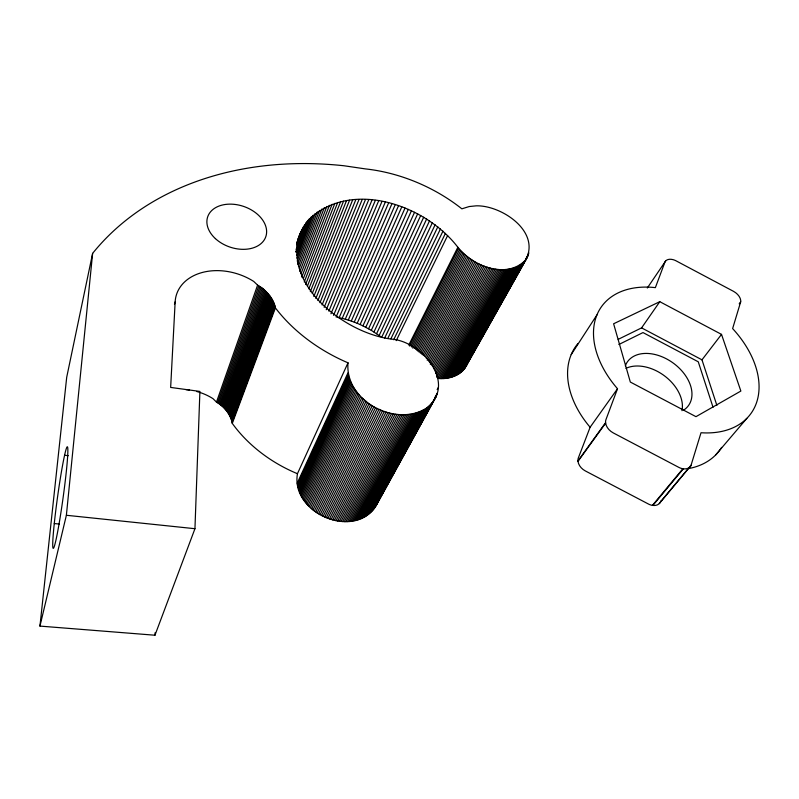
<?xml version="1.0" encoding="UTF-8"?>
<svg xmlns="http://www.w3.org/2000/svg" width="799" height="799" viewBox="0 0 799 799"><rect width="100%" height="100%" fill="white"/><g stroke="black" fill="none" stroke-linecap="round" stroke-linejoin="round"><path stroke-width="1.2" d="M175.151 301.872L170.656 387.425L199.9 391.43L194.946 528.708L154.956 635.225L39.95 626.096L66.707 377.258L92.624 253.373A337.807 260.484 26.9 0 1 343.94 165.753L365.313 168.889A137.498 96.459 24.8 0 1 461.183 208.289L461.852 208.829L469.193 206.551L476.114 205.842C501.183 205.013 541.003 231.4 525.672 259.945C506.556 279.79 472.688 266.157 457.857 247.271C425.438 204.744 350.102 178.207 307.625 220.794C269.413 275.785 342.591 334.411 393.657 339.355C422.721 343.041 456.758 383.56 427.006 407.77C396.014 428.124 344.609 400.878 348.014 362.806L345.368 361.677A137.498 96.459 24.8 0 1 275.405 307.895C273.947 300.015 268.564 293.652 262.811 288.449L257.598 285.123L253.722 281.428A52.295 38.612 18.4 0 0 202.596 272.399A52.295 38.612 18.4 0 0 175.151 301.872L174.462 304.259M378.666 499.774C362.466 542.93 290.167 515.934 297.448 473.697L348.014 362.806M154.956 635.225L155.086 632.738M39.95 626.096L66.377 515.275L92.624 253.373M740.673 301.882L740.723 301.573A10.357 6.482 35.2 0 0 740.733 300.594L740.693 300.264A10.357 6.482 35.2 0 0 733.482 291.325L676.194 260.903A10.337 6.532 33.3 0 0 673.297 259.725L672.878 259.605A10.337 6.532 33.3 0 0 665.607 261.023L665.417 261.253A10.337 6.532 33.3 0 0 664.978 262.012L655.37 287.63A91.855 61.114 35.5 0 0 596.414 316.244A91.855 61.114 35.5 0 0 617.517 388.733L605.972 419.585A11.675 8.27 35.8 0 0 605.582 422.701L605.632 423.12A11.675 8.27 35.8 0 0 613.302 432.928L678.651 467.285A11.725 8.19 38.4 0 0 682.885 468.753L683.345 468.813A11.725 8.19 38.4 0 0 689.857 467.025L690.116 466.766A11.725 8.19 38.4 0 0 690.955 465.557L701.023 432.738A91.855 61.114 35.5 0 0 732.623 328.579L740.673 301.882L739.205 303.81M467.984 361.348C464.788 374.391 449.807 379.954 437.592 378.386L496.848 269.233M660.803 501.093L660.364 502.122A11.316 8.15 39 0 1 659.525 503.33L659.275 503.59A11.316 8.15 39 0 1 652.903 505.427L652.443 505.368A11.316 8.15 39 0 1 648.349 503.979L585.297 470.911A11.256 8.23 36.2 0 1 577.997 461.343L577.957 460.933A11.256 8.23 36.2 0 1 578.376 457.847L590.111 427.255L617.517 388.733M297.448 473.697L295.051 472.698A124.734 94.941 23.9 0 1 232.279 423.39C230.741 414.291 224.239 406.721 216.479 402.087L257.598 285.123M217.568 402.766L258.806 285.872M218.626 403.475L259.985 286.651M219.665 404.214L261.133 287.45M220.664 404.983L262.252 288.289M221.643 405.782L263.33 289.158M222.581 406.601L264.379 290.047M223.48 407.45L265.388 290.966M224.349 408.319L266.357 291.905M225.178 409.218L267.295 292.863M225.967 410.137L268.174 293.852M226.726 411.076L269.023 294.861M227.435 412.024L269.822 295.88L270.581 296.918L228.105 413.003M228.724 413.992L271.29 297.977M229.313 415.001L271.95 299.036M229.842 416.019L272.559 300.124M230.332 417.048L273.128 301.213M230.781 418.087L273.638 302.312M231.181 419.135L274.097 303.42M297.717 239.9L299.865 233.987M297.008 242.387L300.843 231.62M296.779 243.246L301.952 229.313M296.858 243.765L297.727 241.448M296.709 244.494L303.181 227.076M231.53 420.194L274.506 304.529M296.769 245.812L304.539 224.909M231.83 421.253L274.856 305.647M296.079 249.528L306.027 222.811M232.08 422.321L275.166 306.766M295.95 251.675L296.819 249.338M295.93 252.154L307.625 220.794M232.279 423.39L275.405 307.895M296.749 252.534L309.343 218.856M296.809 255.32L311.171 216.998M296.968 258.177L313.108 215.231M297.218 261.123L315.156 213.543M297.558 264.149L317.303 211.935M298.427 266.107L319.55 210.427M299.365 268.144L321.887 209.008M299.945 271.43L324.314 207.69M301.043 273.638L326.831 206.462M301.752 277.093L329.438 205.323M303.43 278.332L332.114 204.294M304.259 281.967L334.861 203.355M305.598 284.544L337.687 202.517M307.435 286.052L340.574 201.777M308.863 288.809L343.52 201.138M310.332 291.655L346.516 200.609M312.289 293.453L349.572 200.179M313.827 296.479L352.679 199.84M315.855 298.456L355.825 199.62M317.902 300.534L359.011 199.49M319.97 302.691L362.227 199.46M322.057 304.948L365.473 199.54M324.154 307.305L368.748 199.72M326.262 309.742L372.034 199.99M328.848 311.141L375.34 200.369M330.956 313.767L378.656 200.849M333.533 315.345L381.982 201.418M336.109 317.013L385.308 202.087M337.128 317.223L339.166 317.642L388.634 202.856M339.166 317.642L342.222 318.362L391.939 203.725M342.222 318.362L345.258 319.171L395.245 204.674M345.258 319.171L348.274 320.069L398.531 205.723M348.274 320.069L351.27 321.058L401.797 206.861M351.27 321.058L354.237 322.127L405.033 208.08M354.237 322.127L357.173 323.295L408.249 209.398M357.173 323.295L360.079 324.534L411.425 210.796M380.823 336.689L371.295 330.327L362.946 325.862L414.561 212.274M365.782 327.28L417.657 213.832M297.168 483.315L347.984 372.853M368.559 328.769L420.713 215.47M297.388 484.763L348.264 374.371M297.667 486.201L348.624 375.89M298.017 487.65L349.043 377.418M371.295 330.327L423.71 217.188M298.427 489.098L349.543 378.946M298.906 490.526L350.102 380.464M299.445 491.964L350.731 381.982M373.972 331.965L426.656 218.986M300.044 493.382L351.43 383.49M300.714 494.791L352.199 384.988M376.599 333.682L429.542 220.844M301.433 496.179L353.028 386.476M302.212 497.557L353.927 387.944M379.155 335.46L432.369 222.781M303.051 498.916L354.886 389.403M303.95 500.254L355.905 390.831M381.662 337.308L435.125 224.779M304.908 501.562L356.983 392.239M384.629 338.097L437.812 226.836M305.917 502.851L358.132 393.627M306.976 504.119L359.32 394.986M388.074 337.837L440.419 228.963M308.084 505.348L360.569 396.314M309.243 506.546L361.877 397.612M390.911 338.756L442.956 231.151M310.441 507.705L363.225 398.881M393.677 339.735L445.413 233.388M311.7 508.833L364.634 400.109M312.988 509.932L366.082 401.298M396.224 340.634L447.64 235.535M314.327 510.98L367.57 402.446M315.695 511.989L369.108 403.555M317.113 512.958L370.676 404.624M318.551 513.887L372.284 405.642M320.029 514.766L373.922 406.621M321.538 515.595L375.6 407.54M408.768 345.058L457.857 247.271M323.076 516.374L377.298 408.419M409.478 346.007L458.646 248.259M324.634 517.103L379.026 409.238M410.946 346.037L459.655 249.458M411.904 347.156L460.713 250.636M326.212 517.792L380.773 410.007M412.913 348.244L461.812 251.785M327.81 518.411L382.541 410.726M414.521 348.214L462.971 252.923M415.61 349.253L464.159 254.032M329.428 518.99L384.329 411.385M416.738 350.282L465.398 255.121M331.056 519.51L386.127 411.984M417.907 351.27L466.666 256.169M332.694 519.979L387.934 412.534M419.105 352.229L467.974 257.198M420.344 353.168L469.323 258.197M334.342 520.389L389.742 413.023M421.612 354.067L470.701 259.156M335.999 520.738L391.57 413.453M422.911 354.926L472.109 260.084M337.657 521.038L393.388 413.822M424.229 355.755L473.547 260.983M339.315 521.278L395.205 414.132M425.587 356.544L475.015 261.832M340.973 521.457L397.023 414.381M426.376 358.401L476.504 262.651M427.195 360.209L478.012 263.43M342.631 521.587L398.831 414.561M428.614 360.878L479.54 264.159M344.279 521.647L400.639 414.691M429.453 362.606L481.078 264.859M345.907 521.657L402.416 414.761M430.311 364.284L482.636 265.508M347.535 521.607L404.194 414.761M431.77 364.823L484.204 266.107M349.143 521.497L405.942 414.701M432.639 366.411L485.782 266.666M350.731 521.338L407.67 414.581M433.527 367.959L487.37 267.176M352.299 521.108L409.378 414.401M434.406 369.458L488.958 267.645M353.847 520.828L411.056 414.172M435.295 370.906L490.546 268.065M355.365 520.499L412.703 413.872M435.585 373.393L492.134 268.434M356.853 520.109L414.311 413.512M436.454 374.741L493.712 268.744M358.322 519.66L415.899 413.093M359.75 519.16L417.438 412.624M436.733 377.138L495.29 269.013M361.138 518.611L418.946 412.084M362.496 518.002L420.404 411.505M439.031 378.496L498.406 269.403M363.815 517.343L421.822 410.856M365.093 516.643L423.19 410.167M440.449 378.556L499.944 269.523M366.332 515.884L424.509 409.418M441.867 378.566L501.462 269.593M367.52 515.085L425.787 408.619M368.669 514.236L427.006 407.77M437.163 389.602L438.361 387.415M443.265 378.526L502.971 269.603M369.767 513.348L428.164 406.871M370.806 512.409L429.273 405.932M444.644 378.446L504.449 269.573M371.805 511.43L430.321 404.943M372.743 510.421L431.32 403.914M379.865 497.597L381.063 495.41M382.262 493.233L385.857 486.701M387.056 484.514L390.651 477.982M391.85 475.795L393.048 473.617M396.644 467.085L397.842 464.898M401.438 458.366L402.636 456.189M403.835 454.002L405.033 451.825M408.629 445.293L412.224 438.751M413.423 436.574L414.621 434.396M418.217 427.855L419.415 425.677M423.011 419.135L424.209 416.958M430.202 406.062L431.4 403.885M434.996 397.343L437.403 392.988M373.632 509.363L432.249 402.846M378.247 501.063L436.983 394.326M446.002 378.307L505.907 269.483M374.471 508.274L436.504 395.635M375.959 505.987L435.964 396.913M447.33 378.127L507.335 269.353M448.648 377.897L508.733 269.163M449.927 377.617L510.112 268.933M451.185 377.298L511.45 268.644M452.404 376.928L512.748 268.314M453.592 376.509L514.017 267.935M454.751 376.049L515.235 267.505M455.869 375.55L516.424 267.026M456.958 375.001L517.562 266.506M457.997 374.411L518.661 265.947M458.996 373.782L519.72 265.338M459.954 373.113L520.718 264.689M460.873 372.404L521.677 263.99M461.732 371.655L522.576 263.261M462.561 370.876L523.435 262.481M476.514 346.167L477.732 343.999M502.092 300.624L503.31 298.456M512.449 282.197L513.667 280.03M527.68 255.091L528.898 252.913M463.33 370.057L524.953 260.504M526.171 258.337L528.608 254.002M464.059 369.208L528.269 255.061M464.728 368.319L527.859 256.099M465.927 366.461L527.4 257.108M571.205 354.576L596.923 314.956M647.32 288L665.607 261.023M618.186 339.355L641.587 327.88L659.794 301.682L721.517 334.382L740.863 391.051L695.969 416.669L630.321 382.042L613.612 323.775L659.794 301.682M577.957 460.933L605.582 422.701M577.997 461.343L605.632 423.12M716.883 405.423L701.981 359.83L721.517 334.382M652.443 505.368L682.885 468.753M652.903 505.427L683.345 468.813M660.533 501.792L691.115 465.218M659.275 503.59L690.955 465.557M715.714 454.901L746.825 418.376M618.875 344.489L642.995 332.574L698.266 361.807L713.028 407.26M54.272 523.535L59.236 524.044M66.377 515.275L194.946 528.708M64.629 455.26L68.315 455.7M360.079 324.534L362.946 325.862M641.587 327.88L701.981 359.83M216.479 402.087L213.003 398.661A47.121 37.453 16 0 0 196.614 391.47M185.937 389.652A47.121 37.453 16 0 1 189.533 390.032M721.617 447.39A88.759 61.074 35.8 0 1 688.818 468.544M590.111 427.255A88.759 61.074 35.8 0 1 577.977 343.51M625.327 365.812A37.553 25.548 35.7 0 1 674.026 363.655A37.553 25.548 35.7 0 1 683.804 410.017M625.957 368.339A37.134 25.528 35.8 0 1 664.718 376.029A37.134 25.528 35.8 0 1 681.966 410.696M215.39 238.611A30.712 21.453 18.9 0 0 265.518 237.463A30.712 21.453 18.9 0 0 229.333 204.145A30.712 21.453 18.9 0 0 215.39 238.611M58.956 524.514A51.256 2.796 -82.1 0 0 67.456 446.861A51.256 2.796 -82.1 0 0 54.502 521.397A51.256 2.796 -82.1 0 0 58.956 524.514"/></g></svg>
